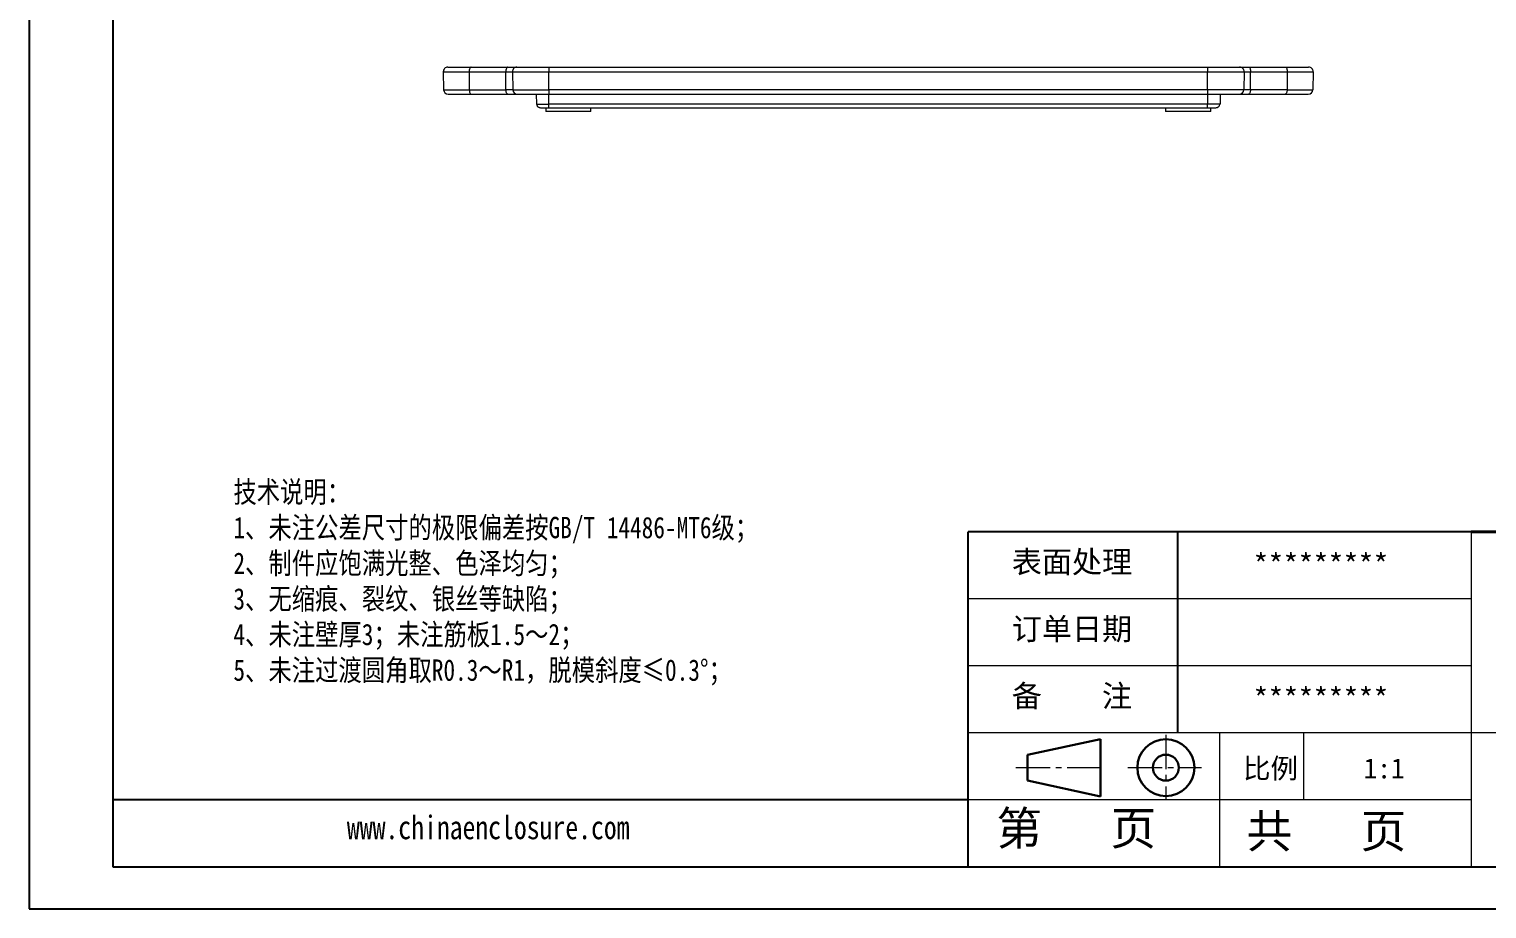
# Model space of a CAD drawing. Header units: inches. Extents: x -870 to -275, y 557 to 752.
# Drawn here: x -869.9 to -708.3, y 556.7 to 654.3 of the extents above; entities that cross this region are included whole.
import ezdxf

# ---------------------------------------------------------------- set-up
doc = ezdxf.new("R2010")
doc.units = ezdxf.units.IN
doc.header["$LTSCALE"] = 0.2
doc.linetypes.add('CENTER2', pattern=[28.575, 19.05, -3.175, 3.175, -3.175])
doc.layers.add('文字', color=81, linetype='Continuous')
for name, color, linetype, lineweight in [('粗实线', 7, 'Continuous', 30), ('细实线', 3, 'Continuous', 9), ('细点划线', 2, 'CENTER2', 9)]:
    doc.layers.add(name, color=color, linetype=linetype, lineweight=lineweight)
doc.styles.get("Standard").update_dxf_attribs({"font": 'txt', "bigfont": 'gbcbig.shx'})
doc.styles.add('宋体', font='', dxfattribs={"width": 0.8, "height": 3.5})
doc.styles.get('宋体').set_extended_font_data('SimSun')

msp = doc.modelspace()

# ---------------------------------------------------------------- linework, layer by layer
for p, q in [((-869.854, 751.81), (-869.854, 556.726)), ((-860.564, 747.165), (-860.564, 561.371)), ((-710.07, 598.53), (-765.809, 598.53)), ((-765.809, 561.371), (-765.809, 598.53)), ((-742.584, 576.234), (-742.584, 598.53)), ((-765.809, 568.803), (-860.564, 568.803)), ((-860.564, 561.371), (-598.594, 561.371)), ((-869.854, 556.726), (-593.949, 556.726))]:
    msp.add_line(p, q)
at = {"color": 7, "linetype": 'Continuous', "lineweight": 15}
for p, q in [((-823.958, 649.541), (-821.092, 649.541)), ((-823.958, 649.541), (-823.923, 647.541)), ((-821.092, 649.541), (-817.031, 649.541)), ((-821.092, 649.541), (-821.077, 647.541)), ((-820.879, 650.049), (-816.818, 650.049)), ((-817.031, 649.541), (-816.308, 649.541)), ((-817.016, 647.541), (-817.031, 649.541)), ((-816.308, 649.541), (-816.273, 647.541)), ((-812.269, 650.049), (-812.269, 649.541)), ((-812.269, 650.049), (-739.264, 650.049)), ((-812.269, 647.541), (-812.269, 649.541)), ((-812.269, 649.541), (-739.264, 649.541)), ((-739.264, 650.049), (-739.264, 649.541)), ((-739.264, 647.541), (-739.264, 649.541)), ((-735.225, 649.541), (-735.26, 647.541)), ((-735.225, 649.541), (-734.503, 649.541)), ((-734.715, 650.049), (-730.654, 650.049)), ((-734.517, 647.541), (-734.503, 649.541)), ((-734.503, 649.541), (-730.441, 649.541)), ((-730.441, 649.541), (-730.456, 647.541)), ((-730.441, 649.541), (-727.575, 649.541)), ((-727.575, 649.541), (-727.61, 647.541)), ((-823.923, 647.541), (-821.077, 647.541)), ((-821.077, 647.541), (-817.016, 647.541)), ((-820.864, 647.049), (-816.803, 647.049)), ((-816.273, 647.541), (-817.016, 647.541)), ((-813.665, 647.049), (-813.646, 645.964)), ((-739.264, 647.541), (-812.269, 647.541)), ((-812.269, 647.541), (-812.269, 647.049)), ((-812.269, 647.049), (-739.264, 647.049)), ((-812.266, 645.964), (-812.266, 647.049)), ((-739.267, 647.049), (-739.267, 645.964)), ((-739.264, 647.541), (-739.264, 647.049)), ((-737.868, 647.049), (-737.887, 645.964)), ((-734.517, 647.541), (-735.26, 647.541)), ((-734.73, 647.049), (-730.669, 647.049)), ((-730.456, 647.541), (-734.517, 647.541)), ((-730.456, 647.541), (-727.61, 647.541)), ((-813.646, 645.964), (-813.594, 645.964)), ((-812.617, 645.549), (-812.617, 645.149)), ((-807.617, 645.149), (-812.617, 645.149)), ((-739.267, 645.964), (-812.266, 645.964)), ((-812.266, 645.549), (-739.267, 645.549)), ((-807.617, 645.149), (-807.617, 645.549)), ((-743.917, 645.549), (-743.917, 645.149)), ((-738.917, 645.149), (-743.917, 645.149)), ((-738.917, 645.149), (-738.917, 645.549)), ((-737.887, 645.964), (-737.94, 645.964))]:
    msp.add_line(p, q, dxfattribs=at)
at = {"color": 8, "linetype": 'Continuous', "lineweight": 15}
msp.add_line((-739.267, 645.549), (-739.267, 645.964), dxfattribs=at)
at = {"color": 7, "linetype": 'Continuous', "lineweight": 15, "flags": 128}
for points in [[(-820.879, 650.049), (-820.921, 650.04), (-820.961, 650.01), (-820.998, 649.963), (-821.031, 649.9), (-821.057, 649.823), (-821.077, 649.735), (-821.088, 649.639), (-821.092, 649.541)], [(-816.818, 650.049), (-816.86, 650.04), (-816.9, 650.01), (-816.937, 649.963), (-816.97, 649.9), (-816.996, 649.823), (-817.015, 649.735), (-817.027, 649.639), (-817.031, 649.541)], [(-734.715, 650.049), (-734.673, 650.04), (-734.633, 650.01), (-734.596, 649.963), (-734.564, 649.9), (-734.537, 649.823), (-734.518, 649.735), (-734.506, 649.639), (-734.503, 649.541)], [(-730.654, 650.049), (-730.612, 650.04), (-730.572, 650.01), (-730.535, 649.963), (-730.502, 649.9), (-730.476, 649.823), (-730.457, 649.735), (-730.445, 649.639), (-730.441, 649.541)], [(-821.077, 647.541), (-821.072, 647.444), (-821.06, 647.352), (-821.04, 647.267), (-821.013, 647.193), (-820.981, 647.132), (-820.945, 647.087), (-820.905, 647.059), (-820.864, 647.049)], [(-816.803, 647.049), (-816.844, 647.059), (-816.883, 647.087), (-816.92, 647.132), (-816.952, 647.193), (-816.979, 647.267), (-816.998, 647.352), (-817.011, 647.444), (-817.016, 647.541)], [(-734.517, 647.541), (-734.522, 647.444), (-734.535, 647.352), (-734.555, 647.267), (-734.581, 647.193), (-734.613, 647.132), (-734.65, 647.087), (-734.689, 647.059), (-734.73, 647.049)], [(-730.456, 647.541), (-730.461, 647.444), (-730.474, 647.352), (-730.493, 647.267), (-730.52, 647.193), (-730.552, 647.132), (-730.589, 647.087), (-730.628, 647.059), (-730.669, 647.049)]]:
    msp.add_lwpolyline(points, dxfattribs=at)
at = {"color": 8, "linetype": 'Continuous', "lineweight": 15, "flags": 128}
msp.add_lwpolyline([(-812.266, 645.549), (-812.266, 645.581), (-812.266, 645.671), (-812.266, 645.805), (-812.266, 645.964)], dxfattribs=at)
at = {"color": 7, "linetype": 'Continuous', "lineweight": 15}
for centre, start, end in [((-823.458, 649.549), 90, 181), ((-815.808, 649.549), 90, 181), ((-735.725, 649.549), 359, 90), ((-728.075, 649.549), 359, 90), ((-823.423, 647.549), 181, 270), ((-815.773, 647.549), 181, 270), ((-735.76, 647.549), 270, 359), ((-728.11, 647.549), 270, 359)]:
    msp.add_arc(centre, 0.5, start, end, dxfattribs=at)
for points, knots in [([(-823.458, 650.049), (-823.457, 650.049), (-823.455, 650.049), (-823.44, 650.049), (-823.417, 650.049), (-823.383, 650.049), (-823.34, 650.049), (-823.251, 650.049), (-823.08, 650.049), (-822.772, 650.049), (-822.386, 650.049), (-821.982, 650.049), (-821.596, 650.049), (-821.249, 650.049), (-821.003, 650.049), (-820.879, 650.049)], [0, 0, 0, 0, 0.0409667, 0.0817645, 0.1224806, 0.1632026, 0.2040182, 0.2450145, 0.3724716, 0.5000321, 0.6274891, 0.7550496, 0.8367931, 0.9182092, 1, 1, 1, 1]), ([(-816.818, 650.049), (-816.781, 650.049), (-816.709, 650.049), (-816.605, 650.049), (-816.505, 650.049), (-816.376, 650.049), (-816.228, 650.049), (-816.077, 650.049), (-815.956, 650.049), (-815.871, 650.049), (-815.817, 650.049), (-815.811, 650.049), (-815.808, 650.049)], [0, 0, 0, 0, 0.0613514, 0.1224418, 0.1835663, 0.2450197, 0.372414, 0.5000722, 0.6274663, 0.7551245, 0.8774942, 1, 1, 1, 1]), ([(-816.308, 649.541), (-816.308, 649.541), (-816.203, 649.541), (-815.798, 649.541), (-815.498, 649.541), (-814.75, 649.541), (-814.302, 649.541), (-813.326, 649.541), (-812.797, 649.541), (-812.269, 649.541)], [0, 0, 0, 0, 0.25, 0.25, 0.5, 0.5, 0.75, 0.75, 1, 1, 1, 1]), ([(-815.808, 650.049), (-815.807, 650.049), (-815.805, 650.049), (-815.793, 650.049), (-815.773, 650.049), (-815.745, 650.049), (-815.69, 650.049), (-815.589, 650.049), (-815.418, 650.049), (-815.209, 650.049), (-814.909, 650.049), (-814.504, 650.049), (-813.989, 650.049), (-813.542, 650.049), (-813.165, 650.049), (-812.87, 650.049), (-812.571, 650.049), (-812.37, 650.049), (-812.269, 650.049)], [0, 0, 0, 0, 0.0306026, 0.0610047, 0.091276, 0.121487, 0.1517085, 0.2295234, 0.3063424, 0.3778005, 0.4494021, 0.5743364, 0.6786477, 0.782779, 0.8373343, 0.8914585, 0.9455481, 1, 1, 1, 1]), ([(-739.264, 650.049), (-739.207, 650.049), (-739.092, 650.049), (-738.92, 650.049), (-738.749, 650.049), (-738.58, 650.049), (-738.412, 650.049), (-738.245, 650.049), (-737.952, 650.049), (-737.545, 650.049), (-737.029, 650.049), (-736.625, 650.049), (-736.324, 650.049), (-736.115, 650.049), (-735.944, 650.049), (-735.819, 650.049), (-735.739, 650.049), (-735.73, 650.049), (-735.725, 650.049)], [0, 0, 0, 0, 0.0311659, 0.0621665, 0.0930752, 0.123966, 0.1549131, 0.1859904, 0.2172706, 0.3213108, 0.4257203, 0.5506588, 0.6221694, 0.6937233, 0.7704484, 0.8483624, 0.9238358, 1, 1, 1, 1]), ([(-739.264, 649.541), (-738.736, 649.541), (-738.208, 649.541), (-737.231, 649.541), (-736.783, 649.541), (-736.035, 649.541), (-735.735, 649.541), (-735.331, 649.541), (-735.225, 649.541), (-735.225, 649.541)], [0, 0, 0, 0, 0.25, 0.25, 0.5, 0.5, 0.75, 0.75, 1, 1, 1, 1]), ([(-735.725, 650.049), (-735.725, 650.049), (-735.723, 650.049), (-735.71, 650.049), (-735.689, 650.049), (-735.649, 650.049), (-735.577, 650.049), (-735.457, 650.049), (-735.306, 650.049), (-735.128, 650.049), (-734.932, 650.049), (-734.788, 650.049), (-734.715, 650.049)], [0, 0, 0, 0, 0.0613514, 0.1224418, 0.1835663, 0.2450197, 0.372414, 0.5000722, 0.6274663, 0.7551245, 0.8774942, 1, 1, 1, 1]), ([(-730.654, 650.049), (-730.592, 650.049), (-730.468, 650.049), (-730.287, 650.049), (-730.111, 650.049), (-729.94, 650.049), (-729.775, 650.049), (-729.502, 650.049), (-729.148, 650.049), (-728.762, 650.049), (-728.453, 650.049), (-728.258, 650.049), (-728.146, 650.049), (-728.086, 650.049), (-728.079, 650.049), (-728.075, 650.049)], [0, 0, 0, 0, 0.04096673, 0.08176454, 0.12248059, 0.1632026, 0.2040182, 0.24501447, 0.37247157, 0.50003206, 0.62748913, 0.75504958, 0.83679307, 0.91820918, 1, 1, 1, 1]), ([(-823.423, 647.049), (-823.423, 647.049), (-823.182, 647.049), (-822.276, 647.049), (-821.629, 647.049), (-820.864, 647.049)], [0, 0, 0, 0, 0.5, 0.5, 1, 1, 1, 1]), ([(-816.803, 647.049), (-816.495, 647.049), (-816.234, 647.049), (-815.87, 647.049), (-815.773, 647.049), (-815.773, 647.049)], [0, 0, 0, 0, 0.5, 0.5, 1, 1, 1, 1]), ([(-816.273, 647.541), (-816.273, 647.541), (-816.205, 647.541), (-815.907, 647.541), (-815.426, 647.541), (-814.787, 647.541), (-814.021, 647.541), (-813.167, 647.541), (-812.568, 647.541), (-812.269, 647.541)], [0, 0, 0, 0, 0.1429371, 0.2857976, 0.4286053, 0.5713942, 0.7142021, 0.8570628, 1, 1, 1, 1]), ([(-815.773, 647.049), (-815.773, 647.049), (-815.682, 647.049), (-815.331, 647.049), (-815.072, 647.049), (-814.423, 647.049), (-814.035, 647.049), (-813.187, 647.049), (-812.727, 647.049), (-812.269, 647.049)], [0, 0, 0, 0, 0.25, 0.25, 0.5, 0.5, 0.75, 0.75, 1, 1, 1, 1]), ([(-735.26, 647.541), (-735.26, 647.541), (-735.364, 647.541), (-735.765, 647.541), (-736.061, 647.541), (-736.803, 647.541), (-737.247, 647.541), (-738.216, 647.541), (-738.741, 647.541), (-739.264, 647.541)], [0, 0, 0, 0, 0.25, 0.25, 0.5, 0.5, 0.75, 0.75, 1, 1, 1, 1]), ([(-739.264, 647.049), (-738.806, 647.049), (-738.347, 647.049), (-737.499, 647.049), (-737.11, 647.049), (-736.461, 647.049), (-736.202, 647.049), (-735.851, 647.049), (-735.76, 647.049), (-735.76, 647.049)], [0, 0, 0, 0, 0.25, 0.25, 0.5, 0.5, 0.75, 0.75, 1, 1, 1, 1]), ([(-735.76, 647.049), (-735.76, 647.049), (-735.663, 647.049), (-735.299, 647.049), (-735.038, 647.049), (-734.73, 647.049)], [0, 0, 0, 0, 0.5, 0.5, 1, 1, 1, 1]), ([(-730.669, 647.049), (-729.904, 647.049), (-729.257, 647.049), (-728.351, 647.049), (-728.11, 647.049), (-728.11, 647.049)], [0, 0, 0, 0, 0.5, 0.5, 1, 1, 1, 1]), ([(-813.62, 645.964), (-813.615, 645.922), (-813.606, 645.84), (-813.55, 645.736), (-813.482, 645.661), (-813.412, 645.613), (-813.305, 645.567), (-813.147, 645.553), (-812.922, 645.55), (-812.596, 645.549), (-812.382, 645.549), (-812.266, 645.549)], [0, 0, 0, 0, 0.07153192, 0.13682702, 0.19342104, 0.24097827, 0.28099723, 0.3977969, 0.64272233, 0.80674422, 1, 1, 1, 1]), ([(-739.276, 645.549), (-739.159, 645.549), (-738.944, 645.549), (-738.616, 645.55), (-738.401, 645.551), (-738.26, 645.565), (-738.186, 645.585), (-738.123, 645.613), (-738.052, 645.661), (-737.983, 645.735), (-737.927, 645.839), (-737.918, 645.921), (-737.914, 645.964)], [0, 0, 0, 0, 0.1932164, 0.3572892, 0.6024417, 0.6846321, 0.7199329, 0.759819, 0.8071953, 0.8635852, 0.9286718, 1, 1, 1, 1]), ([(-738.917, 645.549), (-738.829, 645.55), (-738.607, 645.55), (-738.399, 645.551), (-738.259, 645.565), (-738.185, 645.585), (-738.122, 645.613), (-738.051, 645.661), (-737.983, 645.736), (-737.927, 645.84), (-737.918, 645.922), (-737.913, 645.964)], [0, 0, 0, 0, 0.1975865, 0.503088, 0.6054064, 0.6495053, 0.6994219, 0.7587412, 0.8293323, 0.9107765, 1, 1, 1, 1])]:
    msp.add_open_spline(points, degree=3, knots=knots, dxfattribs=at)
at = {"color": 8, "linetype": 'Continuous', "lineweight": 15}
for points, knots in [([(-813.594, 645.964), (-813.581, 645.964), (-813.543, 645.964), (-813.261, 645.964), (-812.81, 645.964), (-812.448, 645.964), (-812.266, 645.964)], [0, 0, 0, 0, 0.1427835, 0.4284556, 0.7141278, 1, 1, 1, 1]), ([(-737.94, 645.964), (-737.952, 645.964), (-737.99, 645.964), (-738.272, 645.964), (-738.723, 645.964), (-739.086, 645.964), (-739.267, 645.964)], [0, 0, 0, 0, 0.1416897, 0.4279518, 0.7142191, 1, 1, 1, 1])]:
    msp.add_open_spline(points, degree=3, knots=knots, dxfattribs=at)
at = {"layer": '粗实线', "color": 7, "lineweight": 40}
msp.add_line((-598.594, 598.53), (-710.07, 598.53), dxfattribs=at)
at = {"layer": '粗实线', "color": 7}
for p, q in [((-751.121, 575.539), (-759.241, 573.818)), ((-751.121, 575.539), (-751.121, 569.175)), ((-759.241, 573.818), (-759.241, 570.946)), ((-759.241, 570.946), (-751.121, 569.175))]:
    msp.add_line(p, q, dxfattribs=at)
for radius in [3.157, 1.436]:
    msp.add_circle((-743.894, 572.382), radius, dxfattribs=at)
at = {"layer": '细实线', "color": 7}
for p, q in [((-710.07, 598.53), (-710.07, 561.371)), ((-710.07, 591.098), (-765.809, 591.098)), ((-710.07, 583.666), (-765.809, 583.666)), ((-598.594, 576.234), (-765.809, 576.234)), ((-737.939, 576.234), (-737.939, 561.371)), ((-728.65, 576.234), (-728.65, 568.803)), ((-710.07, 568.803), (-765.809, 568.803))]:
    msp.add_line(p, q, dxfattribs=at)
at = {"layer": '细点划线', "color": 7}
for p, q in [((-743.894, 576.016), (-743.894, 568.803)), ((-760.536, 572.382), (-750.499, 572.382)), ((-748.116, 572.382), (-739.956, 572.382))]:
    msp.add_line(p, q, dxfattribs=at)

# ---------------------------------------------------------------- texts
at = {"char_height": 2.44407, "width": 1389.08639, "attachment_point": 1}
for s, insert in [('{\\fSimHei|b0|i0|c134|p49;表面处理}', (-760.962, 596.421)), ('{\\fSimHei|b0|i0|c134|p49;*********}', (-734.193, 596.106)), ('{\\fSimHei|b0|i0|c134|p49;订单日期}', (-760.962, 588.989)), ('{\\fSimHei|b0|i0|c134|p49;备    注}', (-760.962, 581.557)), ('{\\fSimHei|b0|i0|c134|p49;*********}', (-734.193, 581.243))]:
    msp.add_mtext(s, dxfattribs=dict(at, insert=insert))
at = {"layer": '文字', "color": 0, "attachment_point": 1, "style": '宋体'}
for s, insert, char_height, width in [('{\\H1.111x;技术说明：\\P1、未注公差尺寸的极限偏差按GB/T 14486-MT6级；\\P2、制件应饱满光整、色泽均匀；\\P3、无缩痕、裂纹、银丝等缺陷；\\P4、未注壁厚3；未注筋板1.5～2；\\P5、未注过渡圆角取R0.3～R1，脱模斜度≤0.3%%D；}', (-847.218, 604.144), 2.13373, 101.28013), ('www.chinaenclosure.com', (-834.643, 567.067), 2.61599, 45.96039)]:
    msp.add_mtext(s, dxfattribs=dict(at, insert=insert, char_height=char_height, width=width))
at = {"layer": '细实线', "color": 7, "attachment_point": 1}
for s, insert, char_height, width in [('{\\fSimSun|b0|i0|c134|p54;比例}', (-735.338, 573.42), 2.22953, 9.78696), ('{\\fSimSun|b0|i0|c134|p54;1:1}', (-721.984, 573.42), 2.22953, 9.78696), ('{\\fSimSun|b0|i0|c134|p54;第   页}', (-762.682, 567.525), 3.71589, 27.86918), ('{\\fSimSun|b0|i0|c134|p54; 共   页}', (-737.485, 567.209), 3.71589, 27.86918)]:
    msp.add_mtext(s, dxfattribs=dict(at, insert=insert, char_height=char_height, width=width))

doc.saveas('drawing.dxf')
